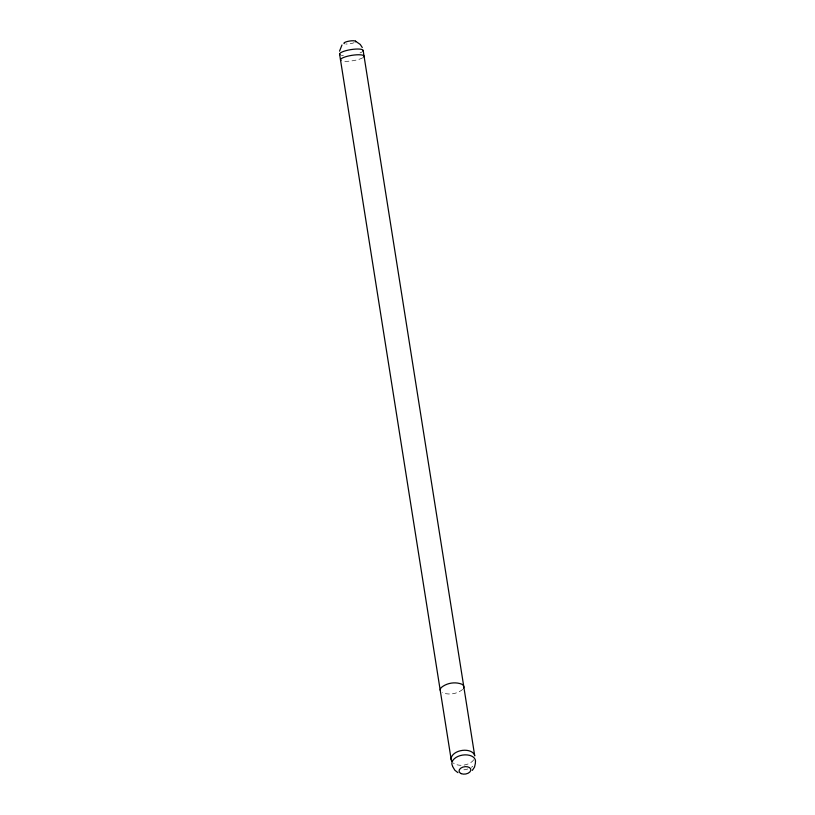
<?xml version="1.0" encoding="UTF-8"?>
<svg xmlns="http://www.w3.org/2000/svg" width="815" height="815" viewBox="0 0 815 815"><rect width="100%" height="100%" fill="white"/><g stroke="black" fill="none" stroke-linecap="round" stroke-linejoin="round"><path stroke-width="0.61" stroke-dasharray="4.08 3.06" d="M462.655 689.449C457.174 693.973 448.882 695.277 442.26 692.679M472.843 766.232A11.919 7.386 -9 0 1 471.396 767.292M467.861 768.952A11.919 7.386 -9 0 1 462.788 769.9M473.739 759.794A11.919 7.386 -9 0 1 464.132 765.061M461.046 765.295A11.919 7.386 -9 0 1 453.344 763.034M362.706 57.784A11.919 2.74 -9 0 1 342.31 61.013M361.799 52.048A11.919 2.74 -9 0 1 360.016 52.914M343.37 55.552A11.919 2.74 -9 0 1 341.404 55.288M354.128 42.686A5.96 1.375 -9 0 1 345.805 44.01"/><path stroke-width="1.22" d="M475.44 762.972L474.534 767.088L472.343 770.358M339.539 51.151L341.974 44.988M355.442 41.137L360.23 44.418L362.288 47.545M457.918 772.651L454.831 770.206L452.692 766.579M363.154 50.449L474.738 755.902A11.919 7.386 -9 0 0 460.261 750.778A11.919 7.386 -9 0 0 451.887 761.455M339.6 54.177L451.184 759.631M452.61 766.08A11.919 7.386 -9 0 1 462.523 755.087A11.919 7.386 -9 0 1 475.369 762.473M440.263 690.305A12.459 5.42 -9 0 1 441.414 687.432C446.905 682.899 455.188 681.595 461.81 684.193A12.459 5.42 -9 0 1 463.633 687.992M341.027 60.554A11.919 2.74 -9 0 1 351.846 55.339A11.919 2.74 -9 0 1 363.775 56.948M344.174 43.643A5.96 1.375 -9 0 1 349.584 41.035A5.96 1.375 -9 0 1 355.554 41.84M340.12 54.819A11.919 2.74 -9 0 1 350.939 49.603A11.919 2.74 -9 0 1 362.869 51.213M461.198 773.629A5.96 3.698 -9 0 0 470.785 770.44A5.96 3.698 -9 0 0 462.859 767.109A5.96 3.698 -9 0 0 461.198 773.629"/></g></svg>
